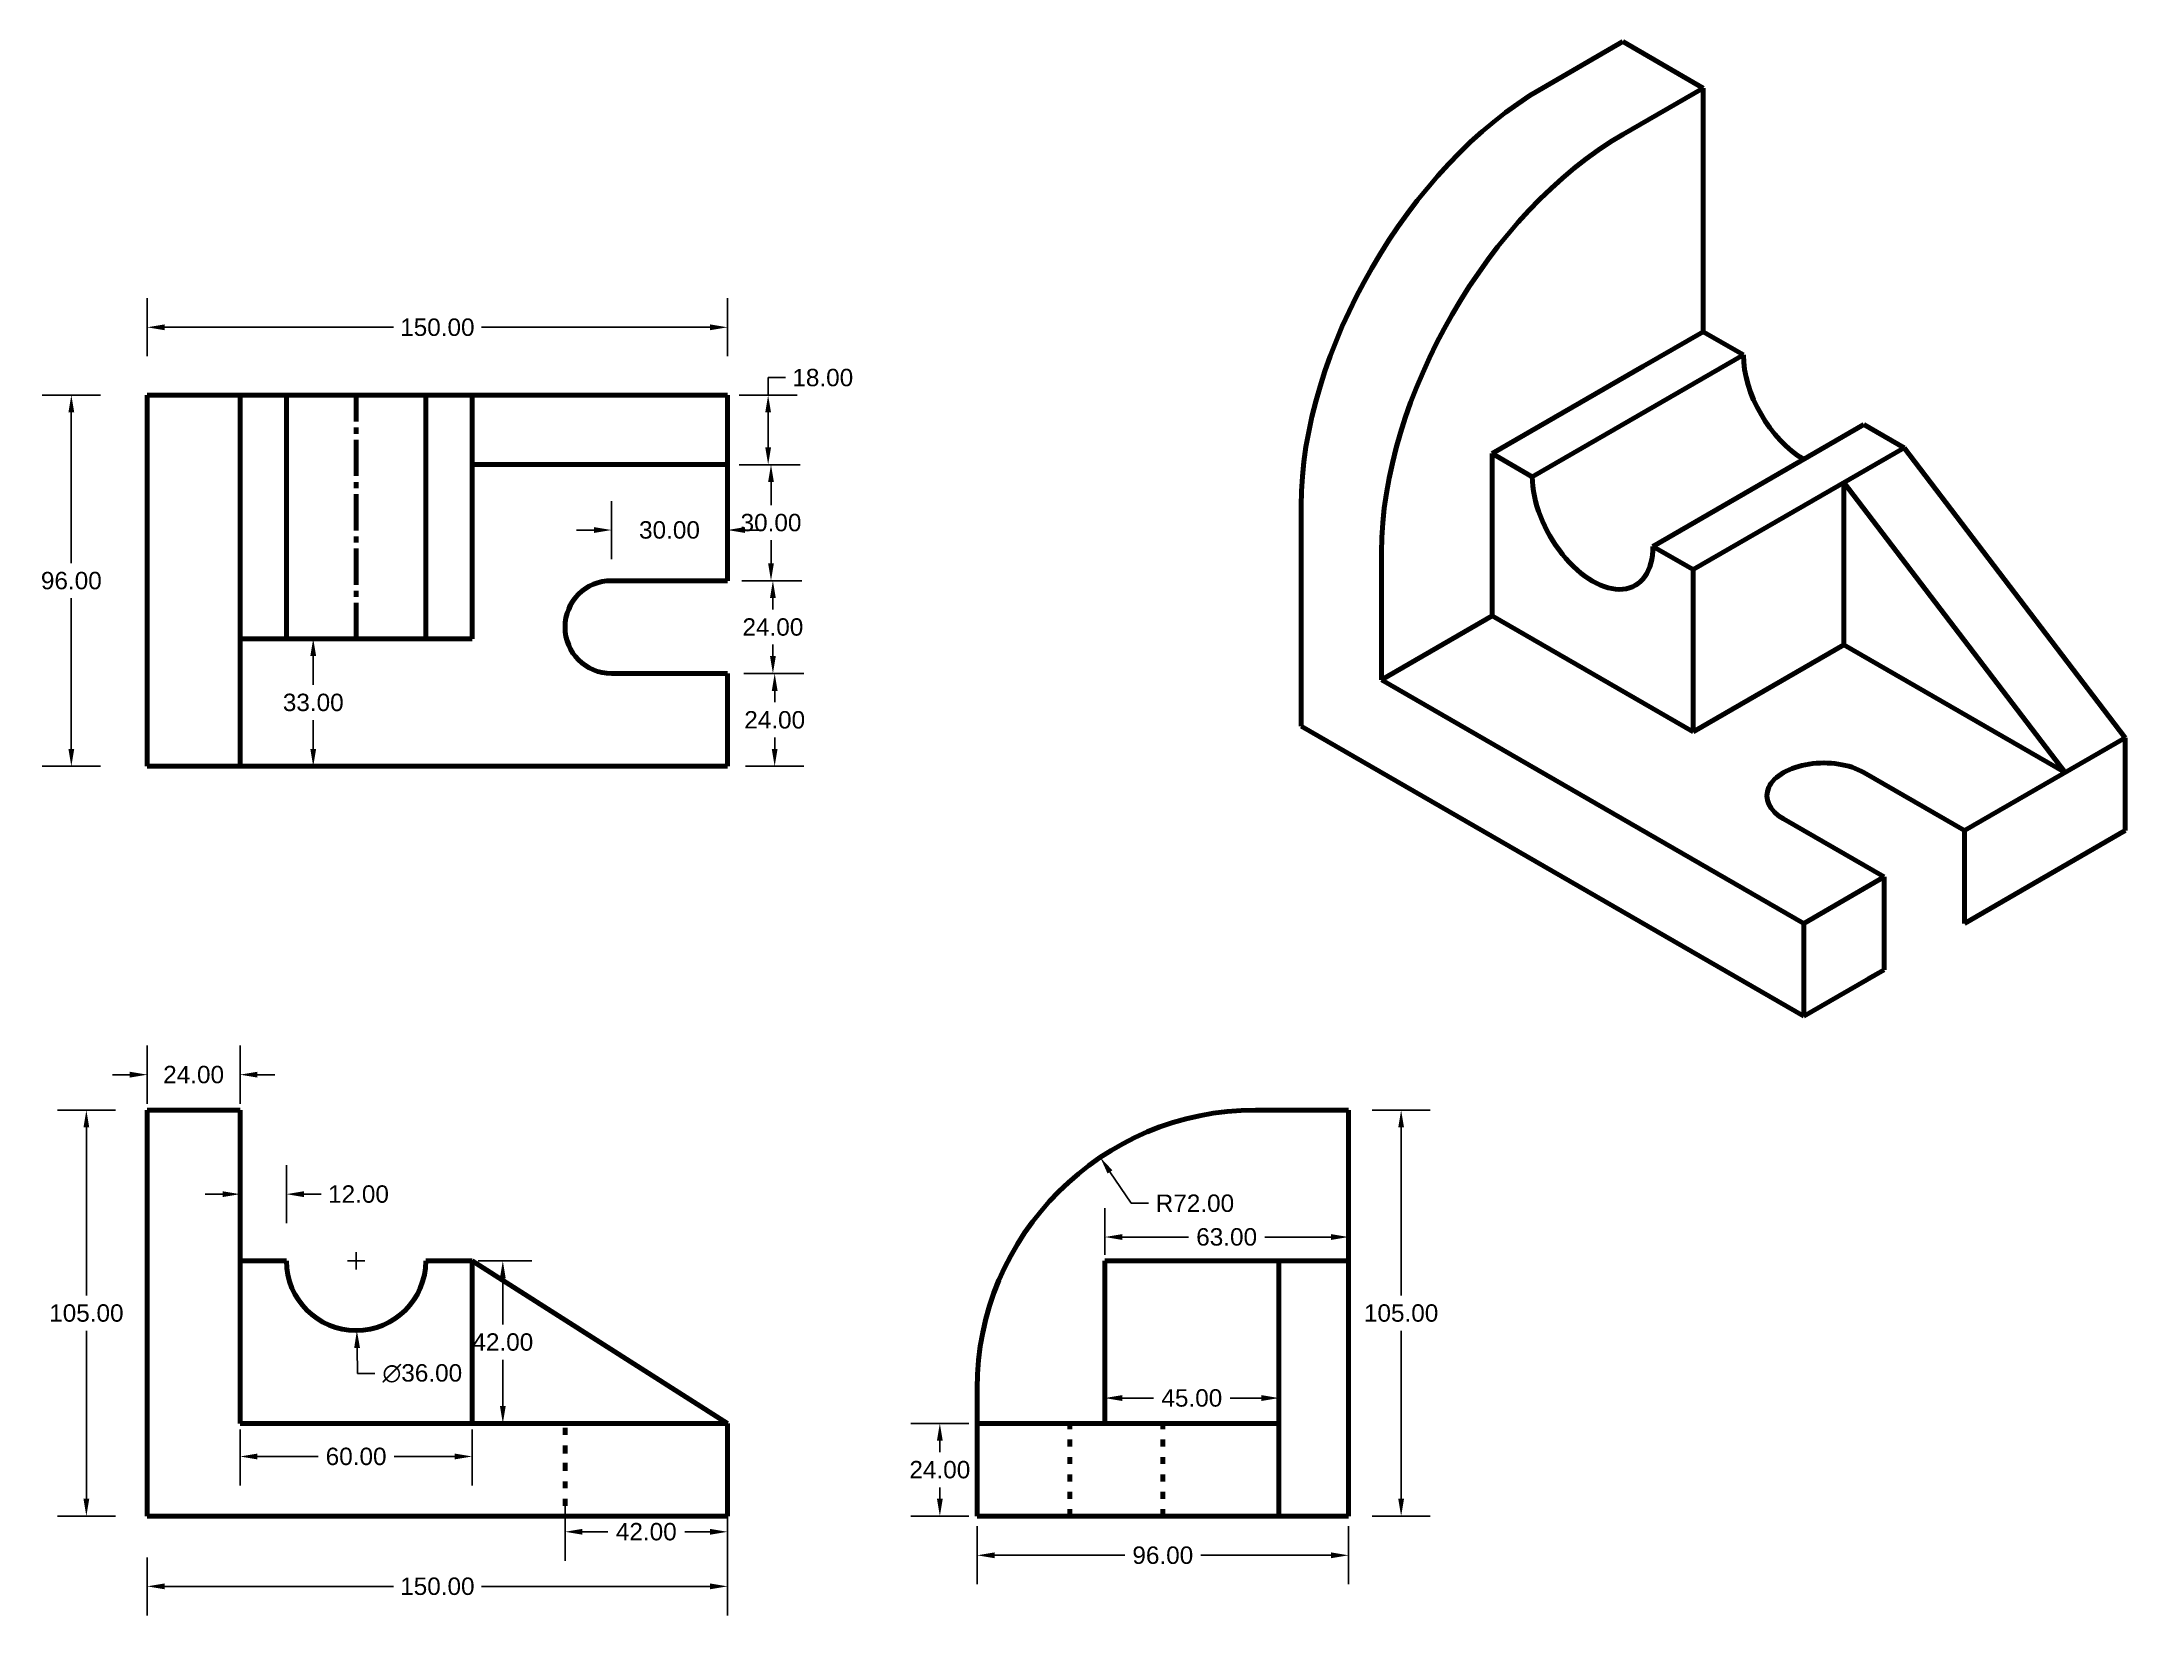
# Model space of a CAD drawing. Header units: inches. Extents: x 6212 to 6750, y -2 to 405.
import ezdxf

# ---------------------------------------------------------------- set-up
doc = ezdxf.new("R2010")
doc.units = ezdxf.units.IN
doc.header["$LTSCALE"] = 0.5
doc.header["$MEASUREMENT"] = 0
doc.header["$PDMODE"] = 35
doc.linetypes.add('ACAD_ISO03W100', pattern=[30, 12, -18])
doc.linetypes.add('CENTER2', pattern=[1.125, 0.75, -0.125, 0.125, -0.125])
doc.styles.get("Standard").update_dxf_attribs({"font": 'arial.ttf'})
doc.dimstyles.new('ggg', dxfattribs={"dimscale": 25, "dimtxt": 0.18, "dimasz": 0.18, "dimexe": 0.3, "dimexo": 0.0625, "dimgap": 0.09, "dimtad": 0, "dimtih": 1, "dimtoh": 1, "dimzin": 0, "dimdsep": 46, "dimtxsty": 'Standard', "dimcen": 0.09, "dimadec": 0, "dimazin": 0, "dimtfac": 1, "dimtofl": 0, "dimtmove": 0, "dimatfit": 3, "dimfxl": 0.3, "dimfxlon": 1, "dimtolj": 1, "dimtzin": 0, "dimarcsym": 0})

# ---------------------------------------------------------------- blocks, each defined once
blk = doc.blocks.new('*U48')
at = {"color": 0, "linetype": 'CENTER2', "lineweight": 100, "ltscale": 25, "transparency": 16777216}
blk.add_line((0, -31.62), (0, 31.62), dxfattribs=at)
blk = doc.blocks.new('*D50')
at = {"color": 0, "lineweight": -2, "ltscale": 0.3, "transparency": 16777216}
for p, q in [((6393.77, 241.92), (6408.77, 241.92)), ((6401.27, 237.42), (6401.27, 234.47)), ((6401.27, 222.42), (6401.27, 225.38)), ((6393.77, 217.92), (6408.77, 217.92))]:
    blk.add_line(p, q, dxfattribs=at)
at = {"color": 0, "ltscale": 0.3, "transparency": 16777216}
for points in [[(6400.52, 237.42), (6402.02, 237.42), (6401.27, 241.92)], [(6400.52, 222.42), (6402.02, 222.42), (6401.27, 217.92)]]:
    blk.add_solid(points, dxfattribs=at)
at = {"layer": 'Defpoints', "color": 0, "ltscale": 0.3, "transparency": 16777216}
for p in [(6389.08, 241.92), (6401.27, 241.92), (6389.08, 217.92)]:
    blk.add_point(p, dxfattribs=at)
at = {"color": 0, "lineweight": 100, "ltscale": 0.3, "transparency": 16777216, "insert": (6401.27, 229.92), "char_height": 4.5, "attachment_point": 5}
blk.add_mtext('\\A1;24.00', dxfattribs=at)
blk = doc.blocks.new('*D51')
at = {"color": 0, "lineweight": -2, "ltscale": 0.3, "transparency": 16777216}
for p, q in [((6393.31, 265.92), (6408.31, 265.92)), ((6400.81, 261.42), (6400.81, 258.47)), ((6400.81, 246.42), (6400.81, 249.38)), ((6393.31, 241.92), (6408.31, 241.92))]:
    blk.add_line(p, q, dxfattribs=at)
at = {"color": 0, "ltscale": 0.3, "transparency": 16777216}
for points in [[(6400.06, 261.42), (6401.56, 261.42), (6400.81, 265.92)], [(6400.06, 246.42), (6401.56, 246.42), (6400.81, 241.92)]]:
    blk.add_solid(points, dxfattribs=at)
at = {"layer": 'Defpoints', "color": 0, "ltscale": 0.3, "transparency": 16777216}
for p in [(6389.08, 265.92), (6400.81, 265.92), (6389.08, 241.92)]:
    blk.add_point(p, dxfattribs=at)
at = {"color": 0, "lineweight": 100, "ltscale": 0.3, "transparency": 16777216, "insert": (6400.81, 253.92), "char_height": 4.5, "attachment_point": 5}
blk.add_mtext('\\A1;24.00', dxfattribs=at)
blk = doc.blocks.new('*D52')
at = {"color": 0, "lineweight": -2, "ltscale": 0.3, "transparency": 16777216}
for p, q in [((6392.82, 295.92), (6407.82, 295.92)), ((6400.32, 291.42), (6400.32, 285.47)), ((6400.32, 270.42), (6400.32, 276.38)), ((6392.82, 265.92), (6407.82, 265.92))]:
    blk.add_line(p, q, dxfattribs=at)
at = {"color": 0, "ltscale": 0.3, "transparency": 16777216}
for points in [[(6399.57, 291.42), (6401.07, 291.42), (6400.32, 295.92)], [(6399.57, 270.42), (6401.07, 270.42), (6400.32, 265.92)]]:
    blk.add_solid(points, dxfattribs=at)
at = {"layer": 'Defpoints', "color": 0, "ltscale": 0.3, "transparency": 16777216}
for p in [(6389.08, 295.92), (6400.32, 295.92), (6389.08, 265.92)]:
    blk.add_point(p, dxfattribs=at)
at = {"color": 0, "lineweight": 100, "ltscale": 0.3, "transparency": 16777216, "insert": (6400.32, 280.92), "char_height": 4.5, "attachment_point": 5}
blk.add_mtext('\\A1;30.00', dxfattribs=at)
blk = doc.blocks.new('*D53')
at = {"color": 0, "lineweight": -2, "ltscale": 0.3, "transparency": 16777216}
for p, q in [((6399.58, 313.92), (6399.58, 318.42)), ((6399.58, 318.42), (6404.08, 318.42)), ((6392.08, 313.92), (6407.08, 313.92)), ((6399.58, 300.42), (6399.58, 309.42)), ((6392.08, 295.92), (6407.08, 295.92))]:
    blk.add_line(p, q, dxfattribs=at)
at = {"color": 0, "ltscale": 0.3, "transparency": 16777216}
for points in [[(6398.83, 309.42), (6400.33, 309.42), (6399.58, 313.92)], [(6398.83, 300.42), (6400.33, 300.42), (6399.58, 295.92)]]:
    blk.add_solid(points, dxfattribs=at)
at = {"layer": 'Defpoints', "color": 0, "ltscale": 0.3, "transparency": 16777216}
for p in [(6389.08, 313.92), (6399.58, 313.92), (6389.08, 295.92)]:
    blk.add_point(p, dxfattribs=at)
at = {"color": 0, "lineweight": 100, "ltscale": 0.3, "transparency": 16777216, "insert": (6413.7, 318.42), "char_height": 4.5, "attachment_point": 5}
blk.add_mtext('\\A1;18.00', dxfattribs=at)
blk = doc.blocks.new('*D54')
at = {"color": 0, "lineweight": -2, "ltscale": 0.3, "transparency": 16777216}
for p, q in [((6239.08, 13.38), (6239.08, -1.62)), ((6389.08, 13.38), (6389.08, -1.62)), ((6243.58, 5.88), (6302.71, 5.88)), ((6384.58, 5.88), (6325.45, 5.88))]:
    blk.add_line(p, q, dxfattribs=at)
at = {"color": 0, "ltscale": 0.3, "transparency": 16777216}
for points in [[(6243.58, 6.63), (6243.58, 5.13), (6239.08, 5.88)], [(6384.58, 6.63), (6384.58, 5.13), (6389.08, 5.88)]]:
    blk.add_solid(points, dxfattribs=at)
at = {"layer": 'Defpoints', "color": 0, "ltscale": 0.3, "transparency": 16777216}
for p in [(6239.08, 24.03), (6389.08, 24.03), (6389.08, 5.88)]:
    blk.add_point(p, dxfattribs=at)
at = {"color": 0, "lineweight": 100, "ltscale": 0.3, "transparency": 16777216, "insert": (6314.08, 5.88), "char_height": 4.5, "attachment_point": 5}
blk.add_mtext('\\A1;150.00', dxfattribs=at)
blk = doc.blocks.new('*D55')
at = {"color": 0, "lineweight": -2, "ltscale": 0.3, "transparency": 16777216}
for p, q in [((6239.08, 130.69), (6239.08, 145.69)), ((6263.08, 130.69), (6263.08, 145.69)), ((6234.58, 138.19), (6230.08, 138.19)), ((6267.58, 138.19), (6272.08, 138.19))]:
    blk.add_line(p, q, dxfattribs=at)
at = {"color": 0, "ltscale": 0.3, "transparency": 16777216}
for points in [[(6234.58, 138.94), (6234.58, 137.44), (6239.08, 138.19)], [(6267.58, 138.94), (6267.58, 137.44), (6263.08, 138.19)]]:
    blk.add_solid(points, dxfattribs=at)
at = {"layer": 'Defpoints', "color": 0, "ltscale": 0.3, "transparency": 16777216}
for p in [(6263.08, 138.19), (6239.08, 129.03), (6263.08, 129.03)]:
    blk.add_point(p, dxfattribs=at)
at = {"color": 0, "lineweight": 100, "ltscale": 0.3, "transparency": 16777216, "insert": (6251.08, 138.19), "char_height": 4.5, "attachment_point": 5}
blk.add_mtext('\\A1;24.00', dxfattribs=at)
blk = doc.blocks.new('*D56')
at = {"color": 0, "lineweight": -2, "ltscale": 0.3, "transparency": 16777216}
for p, q in [((6263.08, 99.79), (6263.08, 114.79)), ((6275.08, 99.79), (6275.08, 114.79)), ((6258.58, 107.29), (6254.08, 107.29)), ((6279.58, 107.29), (6284.08, 107.29))]:
    blk.add_line(p, q, dxfattribs=at)
at = {"color": 0, "ltscale": 0.3, "transparency": 16777216}
for points in [[(6258.58, 108.04), (6258.58, 106.54), (6263.08, 107.29)], [(6279.58, 108.04), (6279.58, 106.54), (6275.08, 107.29)]]:
    blk.add_solid(points, dxfattribs=at)
at = {"layer": 'Defpoints', "color": 0, "ltscale": 0.3, "transparency": 16777216}
for p in [(6275.08, 107.29), (6263.08, 88.53), (6275.08, 90.03)]:
    blk.add_point(p, dxfattribs=at)
at = {"color": 0, "lineweight": 100, "ltscale": 0.3, "transparency": 16777216, "insert": (6293.7, 107.29), "char_height": 4.5, "attachment_point": 5}
blk.add_mtext('\\A1;12.00', dxfattribs=at)
blk = doc.blocks.new('*D57')
at = {"color": 0, "lineweight": -2, "ltscale": 0.3, "transparency": 16777216}
for p, q in [((6293.08, 87.78), (6293.08, 92.28)), ((6290.83, 90.03), (6295.33, 90.03)), ((6293.4, 60.93), (6293.33, 67.53)), ((6297.9, 60.93), (6293.4, 60.93))]:
    blk.add_line(p, q, dxfattribs=at)
at = {"color": 0, "ltscale": 0.3, "transparency": 16777216}
blk.add_solid([(6294.08, 67.54), (6292.58, 67.52), (6293.28, 72.03)], dxfattribs=at)
at = {"layer": 'Defpoints', "color": 0, "ltscale": 0.3, "transparency": 16777216}
for p in [(6292.88, 108.03), (6293.28, 72.03)]:
    blk.add_point(p, dxfattribs=at)
at = {"color": 0, "lineweight": 100, "ltscale": 0.3, "transparency": 16777216, "insert": (6310.19, 60.93), "char_height": 4.5, "attachment_point": 5}
blk.add_mtext('\\A1;∅36.00', dxfattribs=at)
blk = doc.blocks.new('*D58')
at = {"color": 0, "lineweight": -2, "ltscale": 0.3, "transparency": 16777216}
for p, q in [((6347.08, 27.49), (6347.08, 12.49)), ((6389.08, 27.49), (6389.08, 12.49)), ((6351.58, 19.99), (6358.16, 19.99)), ((6384.58, 19.99), (6378.01, 19.99))]:
    blk.add_line(p, q, dxfattribs=at)
at = {"color": 0, "ltscale": 0.3, "transparency": 16777216}
for points in [[(6351.58, 20.74), (6351.58, 19.24), (6347.08, 19.99)], [(6384.58, 20.74), (6384.58, 19.24), (6389.08, 19.99)]]:
    blk.add_solid(points, dxfattribs=at)
at = {"layer": 'Defpoints', "color": 0, "ltscale": 0.3, "transparency": 16777216}
for p in [(6347.08, 33.03), (6389.08, 36.03), (6389.08, 19.99)]:
    blk.add_point(p, dxfattribs=at)
at = {"color": 0, "lineweight": 100, "ltscale": 0.3, "transparency": 16777216, "insert": (6368.08, 19.99), "char_height": 4.5, "attachment_point": 5}
blk.add_mtext('\\A1;42.00', dxfattribs=at)
blk = doc.blocks.new('*D59')
at = {"color": 0, "lineweight": -2, "ltscale": 0.3, "transparency": 16777216}
for p, q in [((6263.08, 46.46), (6263.08, 31.96)), ((6323.08, 46.46), (6323.08, 31.96)), ((6267.58, 39.46), (6283.23, 39.46)), ((6318.58, 39.46), (6302.93, 39.46))]:
    blk.add_line(p, q, dxfattribs=at)
at = {"color": 0, "ltscale": 0.3, "transparency": 16777216}
for points in [[(6267.58, 40.21), (6267.58, 38.71), (6263.08, 39.46)], [(6318.58, 40.21), (6318.58, 38.71), (6323.08, 39.46)]]:
    blk.add_solid(points, dxfattribs=at)
at = {"layer": 'Defpoints', "color": 0, "ltscale": 0.3, "transparency": 16777216}
for p in [(6263.08, 48.03), (6323.08, 48.03), (6263.08, 39.46)]:
    blk.add_point(p, dxfattribs=at)
at = {"color": 0, "lineweight": 100, "ltscale": 0.3, "transparency": 16777216, "insert": (6293.08, 39.46), "char_height": 4.5, "attachment_point": 5}
blk.add_mtext('\\A1;60.00', dxfattribs=at)
blk = doc.blocks.new('*D60')
at = {"color": 0, "lineweight": -2, "ltscale": 0.3, "transparency": 16777216}
for p, q in [((6324.64, 90.03), (6338.5, 90.03)), ((6331, 85.53), (6331, 73.57)), ((6331, 52.53), (6331, 64.48)), ((6324.64, 48.03), (6338.5, 48.03))]:
    blk.add_line(p, q, dxfattribs=at)
at = {"color": 0, "ltscale": 0.3, "transparency": 16777216}
for points in [[(6330.25, 85.53), (6331.75, 85.53), (6331, 90.03)], [(6330.25, 52.53), (6331.75, 52.53), (6331, 48.03)]]:
    blk.add_solid(points, dxfattribs=at)
at = {"layer": 'Defpoints', "color": 0, "ltscale": 0.3, "transparency": 16777216}
for p in [(6323.08, 90.03), (6323.08, 48.03), (6331, 48.03)]:
    blk.add_point(p, dxfattribs=at)
at = {"color": 0, "lineweight": 100, "ltscale": 0.3, "transparency": 16777216, "insert": (6331, 69.03), "char_height": 4.5, "attachment_point": 5}
blk.add_mtext('\\A1;42.00', dxfattribs=at)
blk = doc.blocks.new('*D61')
at = {"color": 0, "lineweight": -2, "ltscale": 0.3, "transparency": 16777216}
for p, q in [((6230.86, 129.03), (6215.86, 129.03)), ((6223.36, 124.53), (6223.36, 81.07)), ((6223.36, 28.53), (6223.36, 71.98)), ((6230.86, 24.03), (6215.86, 24.03))]:
    blk.add_line(p, q, dxfattribs=at)
at = {"color": 0, "ltscale": 0.3, "transparency": 16777216}
for points in [[(6222.61, 124.53), (6224.11, 124.53), (6223.36, 129.03)], [(6222.61, 28.53), (6224.11, 28.53), (6223.36, 24.03)]]:
    blk.add_solid(points, dxfattribs=at)
at = {"layer": 'Defpoints', "color": 0, "ltscale": 0.3, "transparency": 16777216}
for p in [(6239.08, 129.03), (6223.36, 24.03), (6239.08, 24.03)]:
    blk.add_point(p, dxfattribs=at)
at = {"color": 0, "lineweight": 100, "ltscale": 0.3, "transparency": 16777216, "insert": (6223.36, 76.53), "char_height": 4.5, "attachment_point": 5}
blk.add_mtext('\\A1;105.00', dxfattribs=at)
blk = doc.blocks.new('*D62')
at = {"color": 0, "lineweight": -2, "ltscale": 0.3, "transparency": 16777216}
for p, q in [((6555.69, 129.03), (6570.69, 129.03)), ((6563.19, 124.53), (6563.19, 81.07)), ((6563.19, 28.53), (6563.19, 71.98)), ((6555.69, 24.03), (6570.69, 24.03))]:
    blk.add_line(p, q, dxfattribs=at)
at = {"color": 0, "ltscale": 0.3, "transparency": 16777216}
for points in [[(6562.44, 124.53), (6563.94, 124.53), (6563.19, 129.03)], [(6562.44, 28.53), (6563.94, 28.53), (6563.19, 24.03)]]:
    blk.add_solid(points, dxfattribs=at)
at = {"layer": 'Defpoints', "color": 0, "ltscale": 0.3, "transparency": 16777216}
for p in [(6549.59, 129.03), (6549.59, 24.03), (6563.19, 24.03)]:
    blk.add_point(p, dxfattribs=at)
at = {"color": 0, "lineweight": 100, "ltscale": 0.3, "transparency": 16777216, "insert": (6563.19, 76.53), "char_height": 4.5, "attachment_point": 5}
blk.add_mtext('\\A1;105.00', dxfattribs=at)
blk = doc.blocks.new('*D63')
at = {"color": 0, "lineweight": -2, "ltscale": 0.3, "transparency": 16777216}
for p, q in [((6453.59, 21.41), (6453.59, 6.41)), ((6549.59, 21.41), (6549.59, 6.41)), ((6458.09, 13.91), (6491.75, 13.91)), ((6545.09, 13.91), (6511.42, 13.91))]:
    blk.add_line(p, q, dxfattribs=at)
at = {"color": 0, "ltscale": 0.3, "transparency": 16777216}
for points in [[(6458.09, 14.66), (6458.09, 13.16), (6453.59, 13.91)], [(6545.09, 14.66), (6545.09, 13.16), (6549.59, 13.91)]]:
    blk.add_solid(points, dxfattribs=at)
at = {"layer": 'Defpoints', "color": 0, "ltscale": 0.3, "transparency": 16777216}
for p in [(6453.59, 24.03), (6549.59, 24.03), (6453.59, 13.91)]:
    blk.add_point(p, dxfattribs=at)
at = {"color": 0, "lineweight": 100, "ltscale": 0.3, "transparency": 16777216, "insert": (6501.59, 13.91), "char_height": 4.5, "attachment_point": 5}
blk.add_mtext('\\A1;96.00', dxfattribs=at)
blk = doc.blocks.new('*D64')
at = {"color": 0, "lineweight": -2, "ltscale": 0.3, "transparency": 16777216}
for p, q in [((6486.59, 91.59), (6486.59, 103.71)), ((6549.59, 91.59), (6549.59, 103.71)), ((6491.09, 96.21), (6508.24, 96.21)), ((6545.09, 96.21), (6527.93, 96.21))]:
    blk.add_line(p, q, dxfattribs=at)
at = {"color": 0, "ltscale": 0.3, "transparency": 16777216}
for points in [[(6491.09, 96.96), (6491.09, 95.46), (6486.59, 96.21)], [(6545.09, 96.96), (6545.09, 95.46), (6549.59, 96.21)]]:
    blk.add_solid(points, dxfattribs=at)
at = {"layer": 'Defpoints', "color": 0, "ltscale": 0.3, "transparency": 16777216}
for p in [(6549.59, 96.21), (6486.59, 90.03), (6549.59, 90.03)]:
    blk.add_point(p, dxfattribs=at)
at = {"color": 0, "lineweight": 100, "ltscale": 0.3, "transparency": 16777216, "insert": (6518.09, 96.21), "char_height": 4.5, "attachment_point": 5}
blk.add_mtext('\\A1;63.00', dxfattribs=at)
blk = doc.blocks.new('*D65')
at = {"color": 0, "lineweight": -2, "ltscale": 0.3, "transparency": 16777216}
for p, q in [((6486.59, 49.59), (6486.59, 62.07)), ((6531.59, 49.59), (6531.59, 62.07)), ((6491.09, 54.57), (6499.16, 54.57)), ((6527.09, 54.57), (6519.01, 54.57))]:
    blk.add_line(p, q, dxfattribs=at)
at = {"color": 0, "ltscale": 0.3, "transparency": 16777216}
for points in [[(6491.09, 55.32), (6491.09, 53.82), (6486.59, 54.57)], [(6527.09, 55.32), (6527.09, 53.82), (6531.59, 54.57)]]:
    blk.add_solid(points, dxfattribs=at)
at = {"layer": 'Defpoints', "color": 0, "ltscale": 0.3, "transparency": 16777216}
for p in [(6531.59, 54.57), (6486.59, 48.03), (6531.59, 48.03)]:
    blk.add_point(p, dxfattribs=at)
at = {"color": 0, "lineweight": 100, "ltscale": 0.3, "transparency": 16777216, "insert": (6509.09, 54.57), "char_height": 4.5, "attachment_point": 5}
blk.add_mtext('\\A1;45.00', dxfattribs=at)
blk = doc.blocks.new('*D66')
at = {"color": 0, "lineweight": -2, "ltscale": 0.3, "transparency": 16777216}
for p, q in [((6493.4, 104.92), (6487.94, 113.05)), ((6497.9, 104.92), (6493.4, 104.92))]:
    blk.add_line(p, q, dxfattribs=at)
at = {"color": 0, "ltscale": 0.3, "transparency": 16777216}
blk.add_solid([(6488.56, 113.47), (6487.31, 112.63), (6485.43, 116.79)], dxfattribs=at)
at = {"layer": 'Defpoints', "color": 0, "ltscale": 0.3, "transparency": 16777216}
for p in [(6485.43, 116.79), (6525.59, 57.03)]:
    blk.add_point(p, dxfattribs=at)
at = {"color": 0, "lineweight": 100, "ltscale": 0.3, "transparency": 16777216, "insert": (6509.89, 104.92), "char_height": 4.5, "attachment_point": 5}
blk.add_mtext('\\A1;R72.00', dxfattribs=at)
blk = doc.blocks.new('*D67')
at = {"color": 0, "lineweight": -2, "ltscale": 0.3, "transparency": 16777216}
for p, q in [((6451.46, 48.03), (6436.46, 48.03)), ((6443.96, 43.53), (6443.96, 40.57)), ((6443.96, 28.53), (6443.96, 31.48)), ((6451.46, 24.03), (6436.46, 24.03))]:
    blk.add_line(p, q, dxfattribs=at)
at = {"color": 0, "ltscale": 0.3, "transparency": 16777216}
for points in [[(6443.21, 43.53), (6444.71, 43.53), (6443.96, 48.03)], [(6443.21, 28.53), (6444.71, 28.53), (6443.96, 24.03)]]:
    blk.add_solid(points, dxfattribs=at)
at = {"layer": 'Defpoints', "color": 0, "ltscale": 0.3, "transparency": 16777216}
for p in [(6453.59, 48.03), (6443.96, 24.03), (6453.59, 24.03)]:
    blk.add_point(p, dxfattribs=at)
at = {"color": 0, "lineweight": 100, "ltscale": 0.3, "transparency": 16777216, "insert": (6443.96, 36.03), "char_height": 4.5, "attachment_point": 5}
blk.add_mtext('\\A1;24.00', dxfattribs=at)
blk = doc.blocks.new('*D68')
at = {"color": 0, "lineweight": -2, "ltscale": 0.3, "transparency": 16777216}
for p, q in [((6239.08, 323.94), (6239.08, 338.94)), ((6389.08, 323.94), (6389.08, 338.94)), ((6243.58, 331.44), (6302.71, 331.44)), ((6384.58, 331.44), (6325.45, 331.44))]:
    blk.add_line(p, q, dxfattribs=at)
at = {"color": 0, "ltscale": 0.3, "transparency": 16777216}
for points in [[(6243.58, 332.19), (6243.58, 330.69), (6239.08, 331.44)], [(6384.58, 332.19), (6384.58, 330.69), (6389.08, 331.44)]]:
    blk.add_solid(points, dxfattribs=at)
at = {"layer": 'Defpoints', "color": 0, "ltscale": 0.3, "transparency": 16777216}
for p in [(6389.08, 331.44), (6239.08, 313.92), (6389.08, 313.92)]:
    blk.add_point(p, dxfattribs=at)
at = {"color": 0, "lineweight": 100, "ltscale": 0.3, "transparency": 16777216, "insert": (6314.08, 331.44), "char_height": 4.5, "attachment_point": 5}
blk.add_mtext('\\A1;150.00', dxfattribs=at)
blk = doc.blocks.new('*D69')
at = {"color": 0, "lineweight": -2, "ltscale": 0.3, "transparency": 16777216}
for p, q in [((6359.08, 271.52), (6359.08, 286.52)), ((6389.08, 271.52), (6389.08, 286.52)), ((6354.58, 279.02), (6350.08, 279.02)), ((6393.58, 279.02), (6398.08, 279.02))]:
    blk.add_line(p, q, dxfattribs=at)
at = {"color": 0, "ltscale": 0.3, "transparency": 16777216}
for points in [[(6354.58, 279.77), (6354.58, 278.27), (6359.08, 279.02)], [(6393.58, 279.77), (6393.58, 278.27), (6389.08, 279.02)]]:
    blk.add_solid(points, dxfattribs=at)
at = {"layer": 'Defpoints', "color": 0, "ltscale": 0.3, "transparency": 16777216}
for p in [(6359.08, 279.02), (6359.08, 265.92), (6389.08, 265.92)]:
    blk.add_point(p, dxfattribs=at)
at = {"color": 0, "lineweight": 100, "ltscale": 0.3, "transparency": 16777216, "insert": (6374.08, 279.02), "char_height": 4.5, "attachment_point": 5}
blk.add_mtext('\\A1;30.00', dxfattribs=at)
blk = doc.blocks.new('*D70')
at = {"color": 0, "lineweight": -2, "ltscale": 0.3, "transparency": 16777216}
for p, q in [((6226.97, 313.92), (6211.97, 313.92)), ((6219.47, 309.42), (6219.47, 270.47)), ((6219.47, 222.42), (6219.47, 261.38)), ((6226.97, 217.92), (6211.97, 217.92))]:
    blk.add_line(p, q, dxfattribs=at)
at = {"color": 0, "ltscale": 0.3, "transparency": 16777216}
for points in [[(6218.72, 309.42), (6220.22, 309.42), (6219.47, 313.92)], [(6218.72, 222.42), (6220.22, 222.42), (6219.47, 217.92)]]:
    blk.add_solid(points, dxfattribs=at)
at = {"layer": 'Defpoints', "color": 0, "ltscale": 0.3, "transparency": 16777216}
for p in [(6239.08, 313.92), (6219.47, 217.92), (6239.08, 217.92)]:
    blk.add_point(p, dxfattribs=at)
at = {"color": 0, "lineweight": 100, "ltscale": 0.3, "transparency": 16777216, "insert": (6219.47, 265.92), "char_height": 4.5, "attachment_point": 5}
blk.add_mtext('\\A1;96.00', dxfattribs=at)
blk = doc.blocks.new('*D71')
at = {"color": 0, "lineweight": -2, "ltscale": 0.3, "transparency": 16777216}
for p, q in [((6274.5, 250.92), (6289.5, 250.92)), ((6282, 246.42), (6282, 238.97)), ((6282, 222.42), (6282, 229.88)), ((6274.5, 217.92), (6289.5, 217.92))]:
    blk.add_line(p, q, dxfattribs=at)
at = {"color": 0, "ltscale": 0.3, "transparency": 16777216}
for points in [[(6281.25, 246.42), (6282.75, 246.42), (6282, 250.92)], [(6281.25, 222.42), (6282.75, 222.42), (6282, 217.92)]]:
    blk.add_solid(points, dxfattribs=at)
at = {"layer": 'Defpoints', "color": 0, "ltscale": 0.3, "transparency": 16777216}
for p in [(6263.08, 250.92), (6263.08, 217.92), (6282, 217.92)]:
    blk.add_point(p, dxfattribs=at)
at = {"color": 0, "lineweight": 100, "ltscale": 0.3, "transparency": 16777216, "insert": (6282, 234.42), "char_height": 4.5, "attachment_point": 5}
blk.add_mtext('\\A1;33.00', dxfattribs=at)

msp = doc.modelspace()

# ---------------------------------------------------------------- linework, layer by layer
at = {"lineweight": 100}
for p, q in [((6599.689, 393.304), (6620.474, 405.304)), ((6620.474, 405.304), (6641.258, 393.304)), ((6620.474, 381.304), (6641.258, 393.304)), ((6641.258, 393.304), (6641.258, 330.304)), ((6625.67, 321.304), (6641.258, 330.304)), ((6641.258, 330.304), (6651.651, 324.304)), ((6651.651, 324.304), (6597.091, 292.804)), ((6586.699, 298.804), (6625.67, 321.304)), ((6628.268, 274.804), (6682.828, 306.304)), ((6682.828, 306.304), (6693.22, 300.304)), ((6586.699, 256.804), (6586.699, 298.804)), ((6586.699, 298.804), (6597.091, 292.804)), ((6638.66, 268.804), (6693.22, 300.304)), ((6693.22, 300.304), (6750.378, 225.304)), ((6677.631, 291.304), (6734.789, 216.304)), ((6677.631, 291.304), (6677.631, 249.304)), ((6537.335, 252.304), (6537.335, 285.304)), ((6628.268, 274.804), (6638.66, 268.804)), ((6558.12, 240.304), (6558.12, 273.304)), ((6638.66, 268.804), (6638.66, 226.804)), ((6558.12, 240.304), (6586.699, 256.804)), ((6586.699, 256.804), (6638.66, 226.804)), ((6537.335, 252.304), (6537.335, 228.304)), ((6638.66, 226.804), (6677.631, 249.304)), ((6677.631, 249.304), (6734.789, 216.304)), ((6667.239, 177.304), (6558.12, 240.304)), ((6537.335, 228.304), (6667.239, 153.304)), ((6729.593, 213.304), (6750.378, 225.304)), ((6750.378, 225.304), (6750.378, 201.304)), ((6682.828, 216.304), (6708.808, 201.304)), ((6708.808, 201.304), (6729.593, 213.304)), ((6688.024, 189.304), (6662.043, 204.304)), ((6750.378, 201.304), (6708.808, 177.304)), ((6708.808, 201.304), (6708.808, 177.304)), ((6667.239, 177.304), (6688.024, 189.304)), ((6688.024, 189.304), (6688.024, 165.304)), ((6667.239, 153.304), (6667.239, 177.304)), ((6688.024, 165.304), (6667.239, 153.304)), ((6688.024, 165.304), (6683.916, 162.932))]:
    msp.add_line(p, q, dxfattribs=at)
at = {"lineweight": 100, "ltscale": 0.3}
for p, q in [((6239.081, 217.925), (6239.081, 313.925)), ((6239.081, 217.925), (6239.081, 313.925)), ((6239.081, 313.925), (6389.081, 313.925)), ((6263.081, 217.925), (6263.081, 313.925)), ((6275.081, 250.925), (6275.081, 313.925)), ((6311.081, 250.925), (6311.081, 313.925)), ((6323.081, 250.925), (6323.081, 313.925)), ((6389.081, 265.925), (6389.081, 313.925)), ((6323.081, 250.925), (6323.081, 295.925)), ((6323.081, 295.925), (6389.081, 295.925)), ((6359.081, 265.925), (6389.081, 265.925)), ((6263.081, 217.925), (6263.081, 250.925)), ((6263.081, 250.925), (6323.081, 250.925)), ((6389.081, 241.925), (6359.081, 241.925)), ((6389.081, 217.925), (6389.081, 241.925)), ((6389.081, 217.925), (6389.081, 241.925)), ((6239.081, 217.925), (6389.081, 217.925)), ((6239.081, 24.027), (6239.081, 129.027)), ((6239.081, 129.027), (6263.081, 129.027)), ((6263.081, 129.027), (6263.081, 48.027)), ((6263.081, 129.027), (6263.081, 90.027)), ((6525.586, 129.027), (6549.586, 129.027)), ((6549.586, 129.027), (6549.586, 24.027)), ((6549.586, 129.027), (6549.586, 90.027)), ((6263.081, 90.027), (6275.081, 90.027)), ((6311.081, 90.027), (6323.081, 90.027)), ((6323.081, 90.027), (6323.081, 48.027)), ((6323.081, 90.027), (6389.081, 48.027)), ((6549.586, 90.027), (6486.586, 90.027)), ((6486.586, 48.027), (6486.586, 90.027)), ((6549.586, 90.027), (6531.586, 90.027)), ((6531.586, 90.027), (6531.586, 24.027)), ((6549.586, 90.027), (6549.586, 72.027)), ((6453.586, 57.027), (6453.586, 24.027)), ((6239.081, 24.027), (6239.081, 48.027)), ((6389.081, 48.027), (6263.081, 48.027)), ((6389.081, 24.027), (6389.081, 48.027)), ((6453.586, 48.027), (6531.586, 48.027)), ((6453.586, 24.027), (6453.586, 48.027)), ((6453.586, 48.027), (6486.586, 48.027)), ((6549.586, 24.027), (6549.586, 48.027)), ((6239.081, 24.027), (6263.081, 24.027)), ((6239.081, 24.027), (6389.081, 24.027)), ((6453.586, 24.027), (6549.586, 24.027))]:
    msp.add_line(p, q, dxfattribs=at)
at = {"linetype": 'ACAD_ISO03W100', "lineweight": 100, "ltscale": 0.3}
for p, q in [((6347.081, 36.027), (6347.081, 48.027)), ((6477.586, 24.027), (6477.586, 48.027)), ((6501.586, 24.027), (6501.586, 48.027)), ((6347.081, 42.027), (6347.081, 24.027))]:
    msp.add_line(p, q, dxfattribs=at)
at = {"lineweight": 100, "ltscale": 0.3}
for centre, radius, start, end in [((6359.081, 253.925), 12, 90, 270), ((6525.586, 57.027), 72, 90, 180), ((6293.081, 90.027), 18, 180, 0)]:
    msp.add_arc(centre, radius, start, end, dxfattribs=at)
at = {"lineweight": 100}
for centre, major_axis, end_param in [((6599.689, 321.304), (-44.091, -76.368), 5.4977871), ((6620.474, 309.304), (-44.091, -76.368), 5.4977871), ((6667.239, 315.304), (11.023, -19.092), 5.4977871), ((6612.68, 283.804), (11.023, -19.092), 7.0685835), ((6672.435, 210.304), (-14.697, 0), 7.0685835)]:
    msp.add_ellipse(centre, major_axis=major_axis, ratio=0.5773503, start_param=3.9269908, end_param=end_param, dxfattribs=at)

# ---------------------------------------------------------------- block references
at = {"linetype": 'CENTER2', "lineweight": 100, "ltscale": 25}
msp.add_blockref('*U48', (6293.081, 282.425), dxfattribs=at)

# ---------------------------------------------------------------- dimensions: what is measured, and where the dimension line sits
at = {"lineweight": 100, "ltscale": 0.3}
for base, p1, p2, picture, middle in [((6389.081, 331.437), (6239.081, 313.925), (6389.081, 313.925), '*D68', (6314.081, 331.437)), ((6359.081, 279.02), (6389.081, 265.925), (6359.081, 265.925), '*D69', (6374.081, 279.02)), ((6263.081, 138.195), (6239.081, 129.027), (6263.081, 129.027), '*D55', (6251.081, 138.195)), ((6275.081, 107.29), (6263.081, 88.527), (6275.081, 90.027), '*D56', (6293.704, 107.29)), ((6549.586, 96.208), (6486.586, 90.027), (6549.586, 90.027), '*D64', (6518.086, 96.208)), ((6531.586, 54.575), (6486.586, 48.027), (6531.586, 48.027), '*D65', (6509.086, 54.575)), ((6263.081, 39.458), (6323.081, 48.027), (6263.081, 48.027), '*D59', (6293.081, 39.458)), ((6389.081, 19.989), (6347.081, 33.027), (6389.081, 36.027), '*D58', (6368.081, 19.989)), ((6389.081, 5.883), (6239.081, 24.027), (6389.081, 24.027), '*D54', (6314.081, 5.883)), ((6453.586, 13.909), (6549.586, 24.027), (6453.586, 24.027), '*D63', (6501.586, 13.909))]:
    dim = msp.add_linear_dim(base=base, p1=p1, p2=p2, dimstyle='ggg', dxfattribs=at)
    dim.commit()
    dim.dimension.update_dxf_attribs({"geometry": picture, "text_midpoint": middle})
for base, p1, p2, picture, middle in [((6399.579, 313.925), (6389.081, 295.925), (6389.081, 313.925), '*D53', (6413.702, 318.425)), ((6219.474, 217.925), (6239.081, 313.925), (6239.081, 217.925), '*D70', (6219.474, 265.925)), ((6400.324, 295.925), (6389.081, 265.925), (6389.081, 295.925), '*D52', (6400.324, 280.925)), ((6400.807, 265.925), (6389.081, 241.925), (6389.081, 265.925), '*D51', (6400.807, 253.925)), ((6281.996, 217.925), (6263.081, 250.925), (6263.081, 217.925), '*D71', (6281.996, 234.425)), ((6401.271, 241.925), (6389.081, 217.925), (6389.081, 241.925), '*D50', (6401.271, 229.925)), ((6223.362, 24.027), (6239.081, 129.027), (6239.081, 24.027), '*D61', (6223.362, 76.527)), ((6563.193, 24.027), (6549.586, 129.027), (6549.586, 24.027), '*D62', (6563.193, 76.527)), ((6330.996, 48.027), (6323.081, 90.027), (6323.081, 48.027), '*D60', (6330.996, 69.027)), ((6443.964, 24.027), (6453.586, 48.027), (6453.586, 24.027), '*D67', (6443.964, 36.027))]:
    dim = msp.add_linear_dim(base=base, p1=p1, p2=p2, angle=90, dimstyle='ggg', dxfattribs=at)
    dim.commit()
    dim.dimension.update_dxf_attribs({"geometry": picture, "text_midpoint": middle})
dim = msp.add_radius_dim(center=(6525.586, 57.027), mpoint=(6485.428, 116.787), dimstyle='ggg', dxfattribs=at)
dim.commit()
dim.dimension.update_dxf_attribs({"geometry": '*D66', "text_midpoint": (6509.889, 104.922), "dimtype": 164})
dim = msp.add_diameter_dim_2p(p1=(6292.882, 108.026), p2=(6293.28, 72.028), dimstyle='ggg', dxfattribs=at)
dim.commit()
dim.dimension.update_dxf_attribs({"geometry": '*D57', "text_midpoint": (6310.186, 60.933), "dimtype": 163})

doc.saveas('drawing.dxf')
